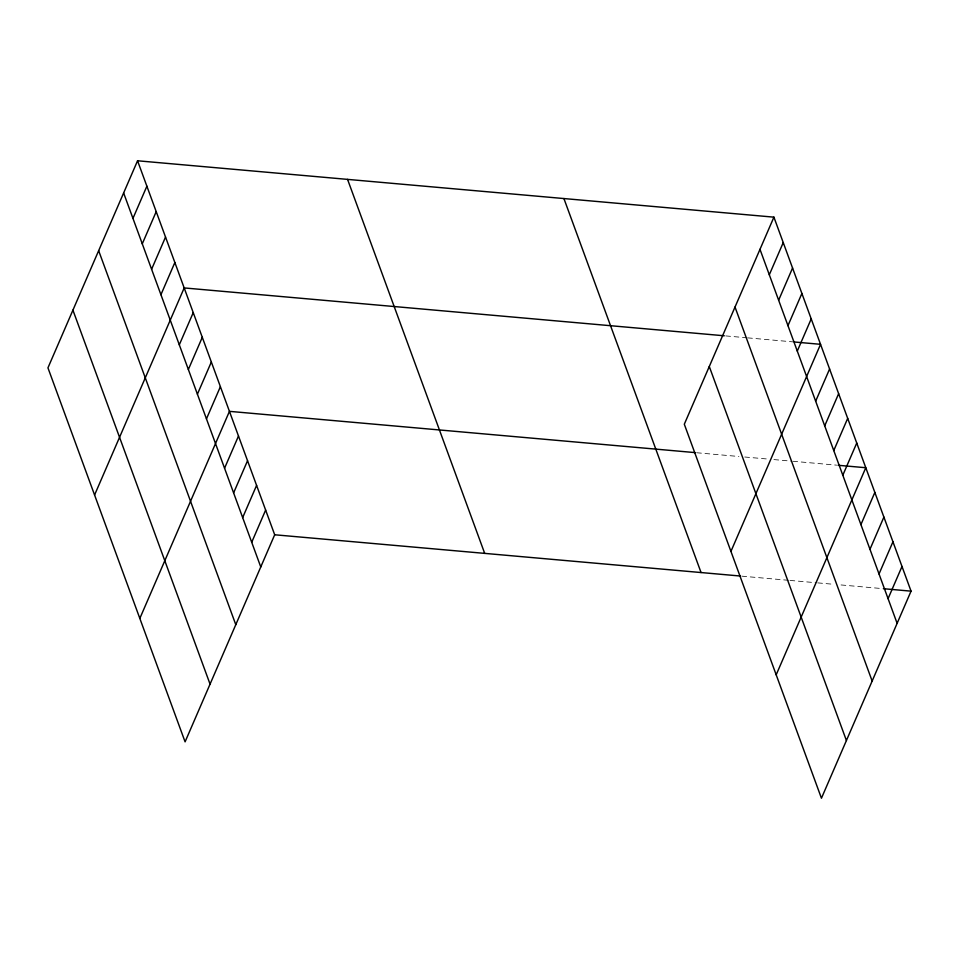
<?xml version="1.0" encoding="UTF-8"?>
<svg xmlns="http://www.w3.org/2000/svg" width="959" height="959" viewBox="0 0 959 959"><rect width="100%" height="100%" fill="white"/><g stroke="black" fill="none" stroke-linecap="round" stroke-linejoin="round"><path stroke-width="0.72" stroke-dasharray="4.79 3.6" d="M725.747 335.914L746.174 337.724M747.624 337.856L792.829 341.86M696.63 452.744L738.921 456.496M744.759 457.011L768.087 459.073M773.925 459.589L791.427 461.147M792.877 461.267L836.632 465.151M741.882 576.167L788.55 580.303M790.012 580.423L816.265 582.748M817.715 582.88L833.755 584.307M841.055 584.954L881.884 588.562"/><path stroke-width="1.44" d="M137.557 160.776L47.95 367.848L185.087 741.846L274.694 534.774L137.557 160.776L773.913 217.154L911.05 591.152L821.443 798.224L684.306 424.226L773.913 217.154M132.953 218.388L146.883 186.202M142.28 243.826L156.209 211.639M151.606 269.251L165.535 237.065M160.932 294.689L174.862 262.502M94.569 495.012L184.188 287.928L724.297 335.782M179.309 344.808L193.238 312.61M188.36 369.491L202.289 337.304M197.41 394.173L211.34 361.987M206.461 418.855L220.39 386.669M139.834 618.423L229.441 411.351L695.179 452.612M224.562 468.22L238.491 436.033M233.612 492.902L247.542 460.716M242.663 517.596L256.592 485.398M251.714 542.279L265.643 510.08M769.31 274.777L783.239 242.579M778.636 300.203L792.566 268.017M787.962 325.64L801.892 293.454M797.289 351.066L811.218 318.879M730.938 551.389L820.544 344.317L794.292 341.991M815.665 401.186L829.595 368.999M824.716 425.868L838.645 393.681M833.767 450.55L847.696 418.364M842.817 475.232L856.747 443.046M776.191 674.812L865.797 467.728L838.094 465.271M860.918 524.609L874.848 492.411M869.969 549.291L883.898 517.093M879.019 573.973L892.949 541.787M888.07 598.656L901.999 566.469M274.694 534.774L740.432 576.035M883.347 588.694L911.05 591.152M759.984 249.34L897.121 623.338M735.014 307.06L872.151 681.058M709.288 366.518L846.413 740.516M563.916 198.549L701.053 572.547M347.554 179.381L484.691 553.379M123.627 192.963L260.764 566.961M98.657 250.671L235.782 624.669M72.92 310.141L210.057 684.139"/></g></svg>
